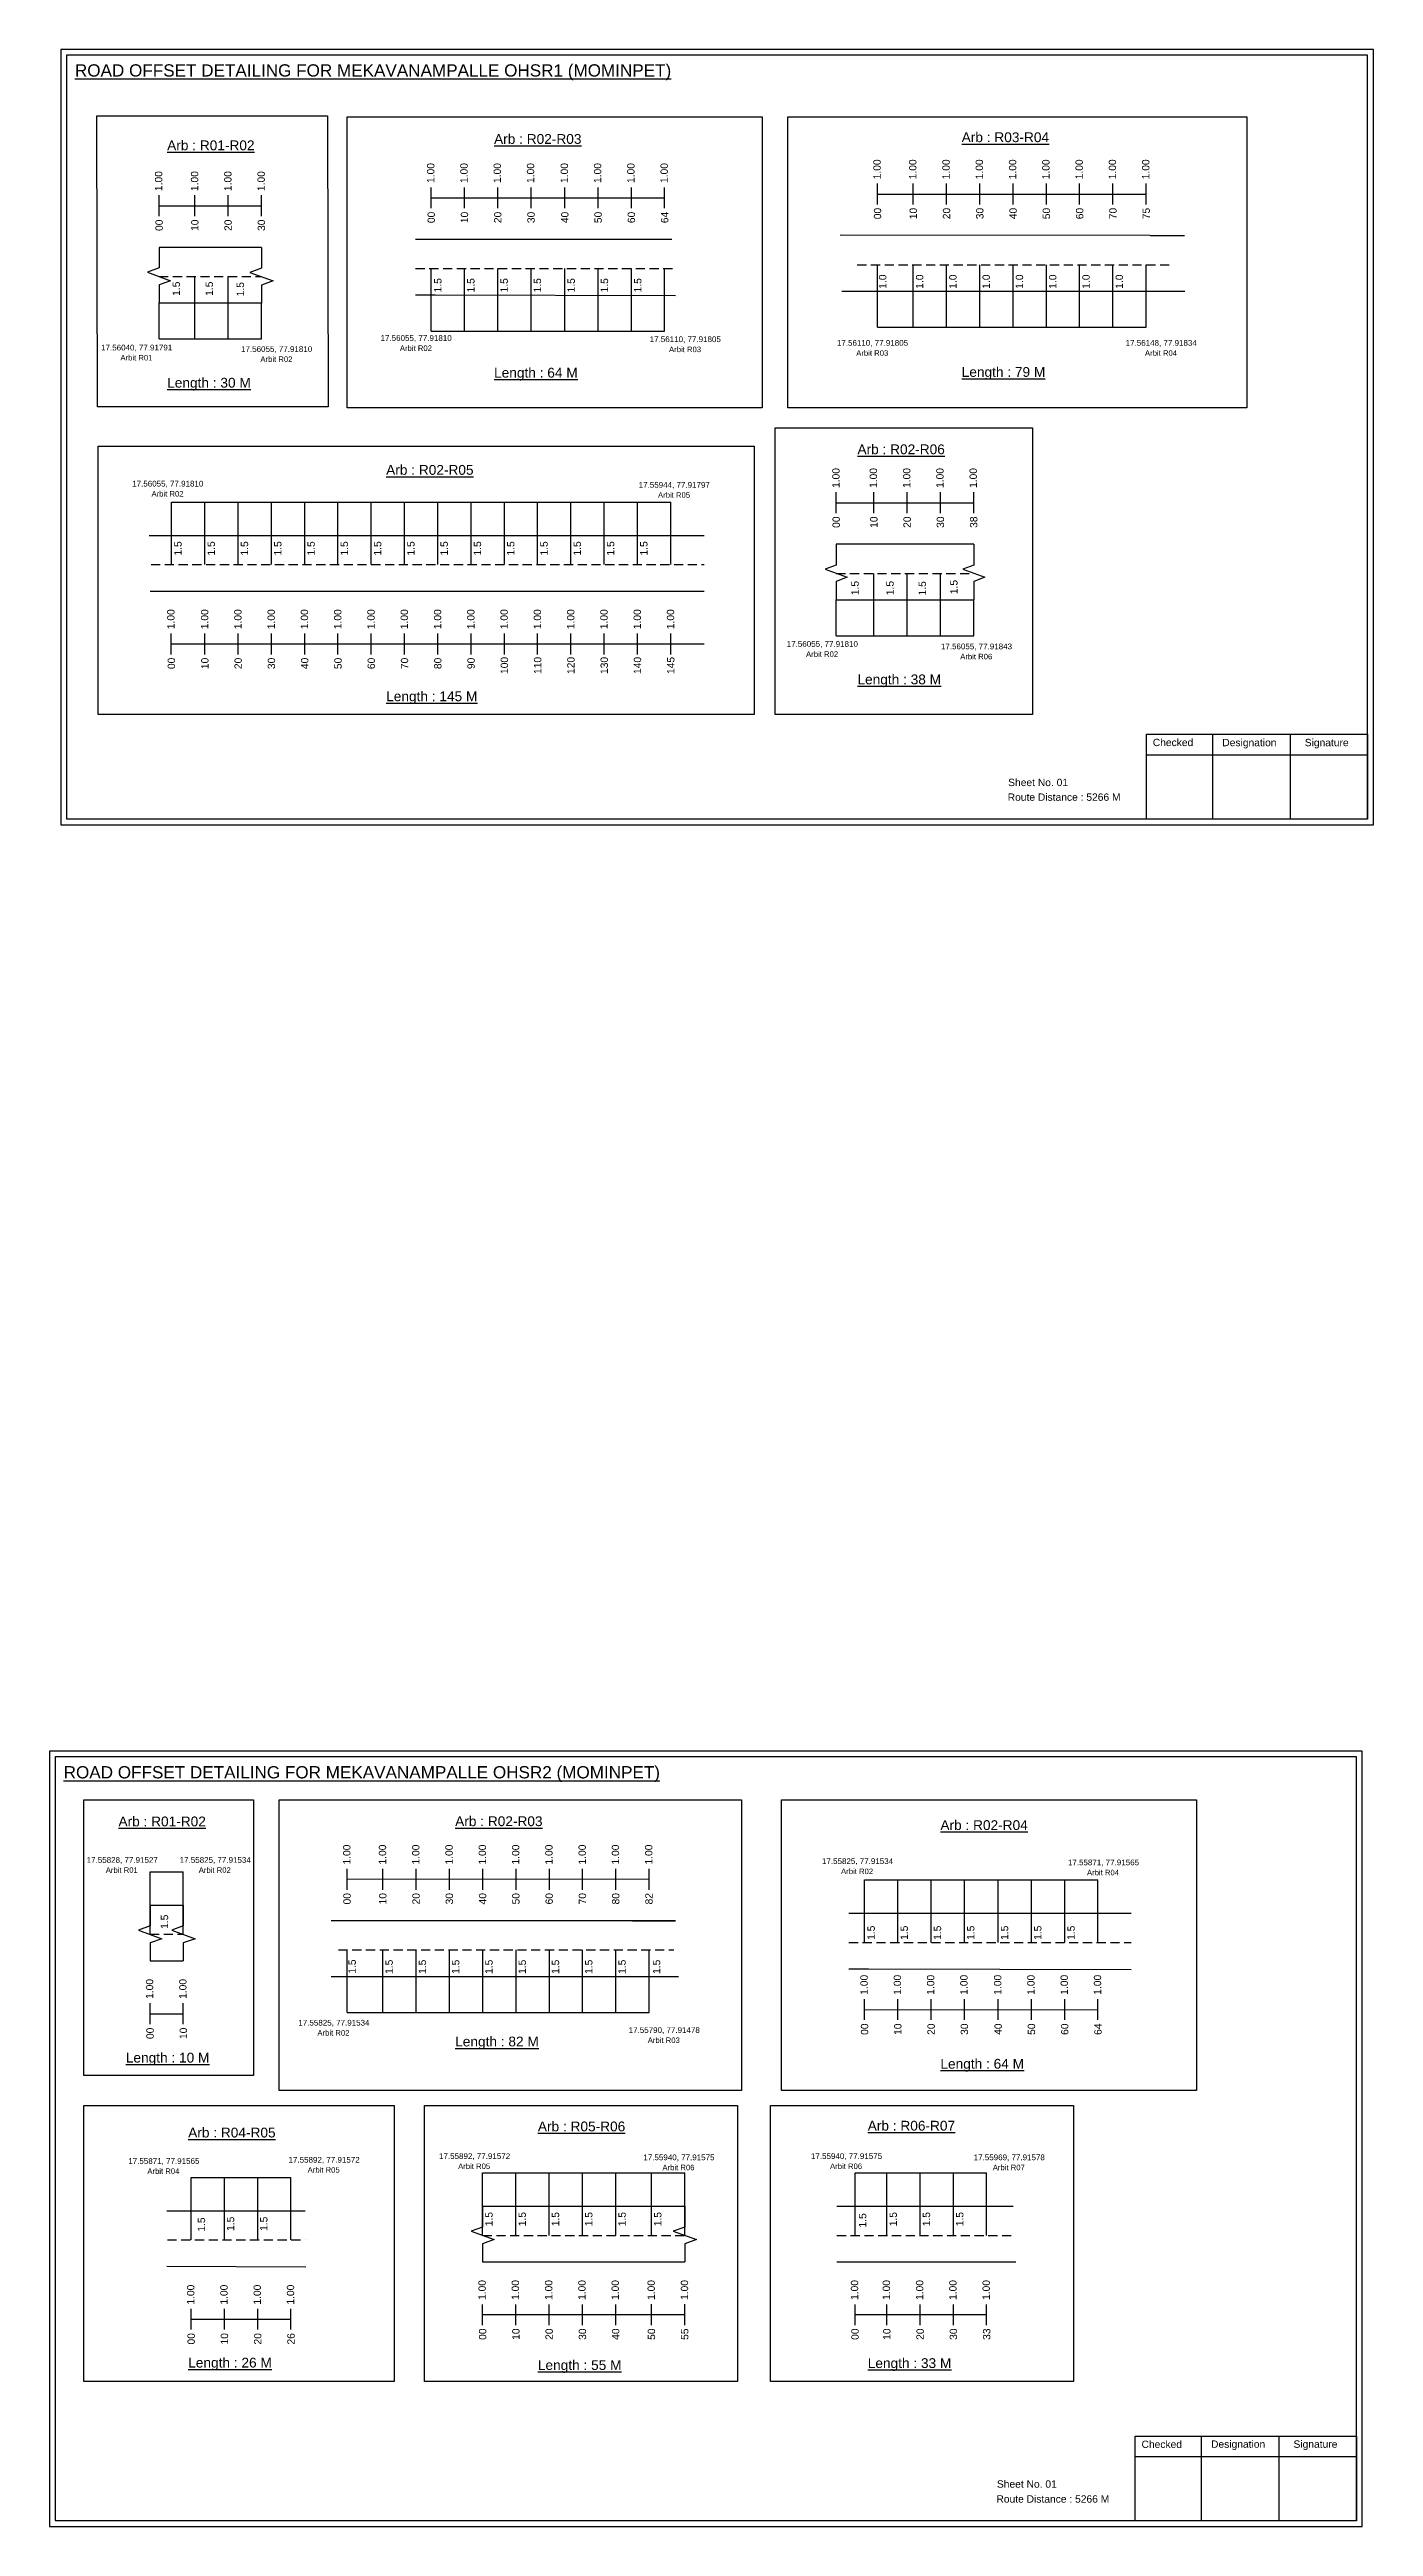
# Model space of a CAD drawing. Header units: inches. Extents: x 583 to 8862, y 412 to 2484.
# Drawn here: x 4121 to 4662, y 1262 to 2274 of the extents above; entities that cross this region are included whole.
import ezdxf

# ---------------------------------------------------------------- set-up
doc = ezdxf.new("R2010")
doc.units = ezdxf.units.IN
doc.header["$MEASUREMENT"] = 0
doc.linetypes.add('DASHED2', pattern=[0.375, 0.25, -0.125])
doc.layers.add('PDF_Geometry', color=7, linetype='Continuous')
doc.layers.add('PDF_Text', color=5, linetype='Continuous')
doc.styles.add('PDF Arial', font='arial.ttf')
doc.styles.get("Standard").update_dxf_attribs({"font": 'arial.ttf'})

msp = doc.modelspace()

# ---------------------------------------------------------------- linework, layer by layer
at = {"color": 217, "true_color": 0x93278f}
for p, q in [((4277.2, 2208.8), (4277.2, 2217.3)), ((4290.8, 2208.8), (4290.8, 2217.3)), ((4304.4, 2208.8), (4304.4, 2217.3)), ((4318, 2208.8), (4318, 2217.3)), ((4331.8, 2208.8), (4331.8, 2217.3)), ((4345.4, 2208.8), (4345.4, 2217.3)), ((4359, 2208.8), (4359, 2217.3)), ((4372.6, 2208.8), (4372.6, 2217.3)), ((4459.6, 2210.3), (4459.6, 2218.9)), ((4474.2, 2210.3), (4474.2, 2218.9)), ((4487.8, 2210.3), (4487.8, 2218.9)), ((4501.4, 2210.3), (4501.4, 2218.9)), ((4515, 2210.3), (4515, 2218.9)), ((4528.6, 2210.3), (4528.6, 2218.9)), ((4542.2, 2210.3), (4542.2, 2218.9)), ((4555.8, 2210.3), (4555.8, 2218.9)), ((4569.4, 2210.3), (4569.4, 2218.9)), ((4166, 2205.5), (4166, 2214.1)), ((4166, 2209.8), (4207.8, 2209.8)), ((4180.6, 2205.5), (4180.6, 2214.1)), ((4194.2, 2205.5), (4194.2, 2214.1)), ((4207.8, 2205.5), (4207.8, 2214.1)), ((4277.2, 2213), (4372.6, 2213.1)), ((4459.6, 2214.6), (4569.4, 2214.6)), ((4442.7, 2084.2), (4442.7, 2092.8)), ((4442.7, 2088.5), (4498.9, 2088.5)), ((4458.1, 2084.2), (4458.1, 2092.8)), ((4471.7, 2084.2), (4471.7, 2092.8)), ((4485.3, 2084.2), (4485.3, 2092.8)), ((4498.9, 2084.2), (4498.9, 2092.8)), ((4171, 2026.5), (4171, 2035.1)), ((4184.7, 2026.5), (4184.7, 2035.1)), ((4198.3, 2026.5), (4198.3, 2035.1)), ((4211.9, 2026.5), (4211.9, 2035.1)), ((4225.5, 2026.5), (4225.5, 2035.1)), ((4239.1, 2026.5), (4239.1, 2035.1)), ((4252.7, 2026.5), (4252.7, 2035.1)), ((4266.3, 2026.5), (4266.3, 2035.1)), ((4279.9, 2026.5), (4279.9, 2035.1)), ((4293.5, 2026.5), (4293.5, 2035.1)), ((4307.1, 2026.5), (4307.1, 2035.1)), ((4320.7, 2026.5), (4320.7, 2035.1)), ((4334.3, 2026.5), (4334.3, 2035.1)), ((4347.9, 2026.5), (4347.9, 2035.1)), ((4361.5, 2026.5), (4361.5, 2035.1)), ((4375.1, 2026.5), (4375.1, 2035.1)), ((4171.1, 2030.8), (4388.7, 2030.8)), ((4242.8, 1521.8), (4242.8, 1530.4)), ((4257.5, 1521.8), (4257.5, 1530.4)), ((4271.1, 1521.8), (4271.1, 1530.4)), ((4284.7, 1521.8), (4284.7, 1530.4)), ((4298.3, 1521.8), (4298.3, 1530.4)), ((4311.9, 1521.8), (4311.9, 1530.4)), ((4325.5, 1521.8), (4325.5, 1530.4)), ((4339.1, 1521.8), (4339.1, 1530.4)), ((4352.7, 1521.8), (4352.7, 1530.4)), ((4366.3, 1521.8), (4366.3, 1530.4)), ((4242.8, 1526.1), (4366.3, 1526.2)), ((4162.3, 1466.9), (4162.3, 1475.4)), ((4162.3, 1471.1), (4175.9, 1471.1)), ((4175.9, 1466.9), (4175.9, 1475.4)), ((4454.3, 1468.6), (4454.3, 1477.1)), ((4454.3, 1472.8), (4549.7, 1472.9)), ((4467.9, 1468.6), (4467.9, 1477.1)), ((4481.5, 1468.6), (4481.5, 1477.1)), ((4495.1, 1468.6), (4495.1, 1477.1)), ((4508.9, 1468.6), (4508.9, 1477.1)), ((4522.5, 1468.6), (4522.5, 1477.1)), ((4536.1, 1468.6), (4536.1, 1477.1)), ((4549.7, 1468.6), (4549.7, 1477.1)), ((4179.1, 1342.1), (4179.1, 1350.6)), ((4179.1, 1346.3), (4219.9, 1346.3)), ((4192.7, 1342.1), (4192.7, 1350.6)), ((4206.3, 1342.1), (4206.3, 1350.6)), ((4219.9, 1342.1), (4219.9, 1350.6)), ((4298.2, 1343.9), (4298.2, 1352.4)), ((4298.2, 1348.2), (4380.9, 1348.2)), ((4311.8, 1343.9), (4311.8, 1352.4)), ((4325.4, 1343.9), (4325.4, 1352.4)), ((4339, 1343.9), (4339, 1352.4)), ((4352.6, 1343.9), (4352.6, 1352.4)), ((4367.3, 1343.9), (4367.3, 1352.5)), ((4380.9, 1343.9), (4380.9, 1352.5)), ((4450.4, 1343.9), (4450.4, 1352.4)), ((4450.4, 1348.2), (4504.2, 1348.2)), ((4463.4, 1343.9), (4463.4, 1352.4)), ((4477, 1343.9), (4477, 1352.4)), ((4490.6, 1343.9), (4490.6, 1352.4)), ((4504.2, 1343.9), (4504.2, 1352.4))]:
    msp.add_line(p, q, dxfattribs=at)
for p, q in [((4375.5, 2196), (4270.8, 2196)), ((4571, 2197.6), (4444.4, 2197.8)), ((4571, 2197.6), (4585, 2197.6)), ((4207.8, 2192.8), (4166, 2192.8)), ((4180.6, 2155.4), (4180.6, 2180.9)), ((4194.2, 2155.4), (4194.2, 2180.9)), ((4277.2, 2158.6), (4277.2, 2184.2)), ((4290.8, 2158.6), (4290.8, 2184.2)), ((4304.4, 2158.6), (4304.4, 2184.2)), ((4318, 2158.6), (4318, 2184.2)), ((4331.8, 2158.6), (4331.8, 2184.2)), ((4345.4, 2158.6), (4345.4, 2184.2)), ((4359, 2158.6), (4359, 2184.2)), ((4372.6, 2158.6), (4372.6, 2184.2)), ((4459.6, 2160.2), (4459.6, 2185.7)), ((4474.2, 2160.2), (4474.2, 2185.7)), ((4487.8, 2160.2), (4487.8, 2185.7)), ((4501.4, 2160.2), (4501.4, 2185.7)), ((4515, 2160.2), (4515, 2185.7)), ((4528.6, 2160.2), (4528.6, 2185.7)), ((4542.2, 2160.2), (4542.2, 2185.7)), ((4555.8, 2160.2), (4555.8, 2185.7)), ((4569.4, 2160.2), (4569.4, 2185.7)), ((4166, 2170.1), (4191.6, 2170.1)), ((4166, 2155.4), (4166, 2170.1)), ((4191.6, 2170.1), (4207.8, 2170.1)), ((4207.8, 2155.4), (4207.8, 2170.1)), ((4270.8, 2173.4), (4278.8, 2173.4)), ((4278.8, 2173.4), (4377.1, 2173.1)), ((4445, 2174.9), (4571, 2174.9)), ((4571, 2174.9), (4585.2, 2174.9)), ((4171.1, 2063.2), (4171.1, 2088.7)), ((4184.7, 2063.2), (4184.7, 2088.7)), ((4198.3, 2063.2), (4198.3, 2088.7)), ((4211.9, 2063.2), (4211.9, 2088.7)), ((4225.5, 2063.2), (4225.5, 2088.7)), ((4239.1, 2063.2), (4239.1, 2088.7)), ((4252.7, 2063.2), (4252.7, 2088.7)), ((4266.3, 2063.2), (4266.3, 2088.7)), ((4279.9, 2063.2), (4279.9, 2088.7)), ((4293.5, 2063.2), (4293.5, 2088.7)), ((4307.1, 2063.2), (4307.1, 2088.7)), ((4320.7, 2063.2), (4320.7, 2088.7)), ((4334.3, 2063.2), (4334.3, 2088.7)), ((4347.9, 2063.2), (4347.9, 2088.7)), ((4361.5, 2063.2), (4361.5, 2088.7)), ((4375.1, 2063.2), (4375.1, 2088.7)), ((4161.9, 2075.1), (4388.7, 2075.1)), ((4498.9, 2071.5), (4442.7, 2071.5)), ((4458.1, 2034.1), (4458.1, 2059.6)), ((4471.7, 2034.1), (4471.7, 2059.6)), ((4485.3, 2034.1), (4485.3, 2059.6)), ((4162.4, 2052.4), (4388.7, 2052.4)), ((4442.7, 2048.8), (4498.9, 2048.8)), ((4442.7, 2034.1), (4442.7, 2048.8)), ((4498.9, 2034.1), (4498.9, 2048.8)), ((4162.3, 1503.6), (4162.3, 1529.1)), ((4175.9, 1503.6), (4175.9, 1529.1)), ((4454.3, 1500.3), (4454.3, 1525.8)), ((4467.9, 1500.3), (4467.9, 1525.8)), ((4481.5, 1500.3), (4481.5, 1525.8)), ((4495.1, 1500.3), (4495.1, 1525.8)), ((4508.9, 1500.3), (4508.9, 1525.8)), ((4522.5, 1500.3), (4522.5, 1525.8)), ((4536.1, 1500.3), (4536.1, 1525.8)), ((4549.7, 1500.3), (4549.7, 1525.8)), ((4162.3, 1515.5), (4175.9, 1515.5)), ((4377.1, 1509.1), (4236.3, 1509.1)), ((4359.5, 1509.1), (4377.1, 1509.1)), ((4563.3, 1512.1), (4447.9, 1512.1)), ((4162.3, 1492.8), (4175.9, 1492.8)), ((4242.8, 1471.7), (4242.8, 1497.2)), ((4257.5, 1471.7), (4257.5, 1497.2)), ((4271.1, 1471.7), (4271.1, 1497.2)), ((4284.7, 1471.7), (4284.7, 1497.2)), ((4298.3, 1471.7), (4298.3, 1497.2)), ((4311.9, 1471.7), (4311.9, 1497.2)), ((4325.5, 1471.7), (4325.5, 1497.2)), ((4339.1, 1471.7), (4339.1, 1497.2)), ((4352.7, 1471.7), (4352.7, 1497.2)), ((4366.3, 1471.7), (4366.3, 1497.2)), ((4447.9, 1489.5), (4455.9, 1489.5)), ((4455.9, 1489.5), (4563.3, 1489.2)), ((4236.3, 1486.4), (4268.4, 1486.4)), ((4268.4, 1486.4), (4378.3, 1486.4)), ((4179.1, 1378.8), (4179.1, 1404.3)), ((4192.7, 1378.8), (4192.7, 1404.3)), ((4206.3, 1378.8), (4206.3, 1404.3)), ((4219.9, 1378.8), (4219.9, 1404.3)), ((4298.2, 1380.6), (4298.2, 1406.1)), ((4311.8, 1380.6), (4311.8, 1406.1)), ((4325.4, 1380.6), (4325.4, 1406.1)), ((4339, 1380.6), (4339, 1406.1)), ((4352.6, 1380.6), (4352.6, 1406.1)), ((4367.3, 1380.6), (4367.3, 1406.1)), ((4380.9, 1380.6), (4380.9, 1406.1)), ((4450.4, 1380.6), (4450.4, 1406.1)), ((4463.4, 1380.6), (4463.4, 1406.1)), ((4477, 1380.6), (4477, 1406.1)), ((4490.6, 1380.6), (4490.6, 1406.1)), ((4504.2, 1380.6), (4504.2, 1406.1)), ((4169.2, 1390.6), (4225.7, 1390.6)), ((4298.2, 1392.5), (4380.9, 1392.5)), ((4443, 1392.5), (4515.1, 1392.5)), ((4169.2, 1368), (4225.9, 1367.8)), ((4298.2, 1369.8), (4380.9, 1369.8)), ((4443, 1369.8), (4516.1, 1369.8))]:
    msp.add_line(p, q)
at = {"linetype": 'DASHED2', "ltscale": 15}
for p, q in [((4166, 2180.9), (4207.8, 2180.9)), ((4270.8, 2184.2), (4376.2, 2184.2)), ((4451.3, 2185.7), (4580, 2185.7)), ((4162.7, 2063.3), (4388.7, 2063.2)), ((4442.7, 2059.6), (4498.9, 2059.6)), ((4162.3, 1503.6), (4175.9, 1503.6)), ((4447.9, 1500.3), (4563.3, 1500.3)), ((4239.3, 1497.2), (4376.3, 1497.2)), ((4169.4, 1378.8), (4225.7, 1378.8)), ((4298.2, 1380.6), (4380.9, 1380.6)), ((4443, 1380.6), (4515.6, 1380.6))]:
    msp.add_line(p, q, dxfattribs=at)
at = {"color": 5}
for p, q in [((4277.2, 2158.6), (4372.6, 2158.6)), ((4459.6, 2160.2), (4569.4, 2160.2)), ((4166, 2155.4), (4207.8, 2155.4)), ((4171.1, 2088.7), (4375.1, 2088.7)), ((4442.7, 2034.1), (4498.9, 2034.1)), ((4162.3, 1529.1), (4175.9, 1529.1)), ((4454.3, 1525.8), (4549.7, 1525.8)), ((4242.8, 1471.7), (4366.3, 1471.7)), ((4179.1, 1404.3), (4219.9, 1404.3)), ((4298.2, 1406.1), (4380.9, 1406.1)), ((4450.4, 1406.1), (4504.2, 1406.1))]:
    msp.add_line(p, q, dxfattribs=at)
for points in [[(4140.5, 2246.5), (4234.8, 2246.5), (4235.1, 2127.7), (4140.8, 2127.7)], [(4242.9, 2246.1), (4412.5, 2246.1), (4412.5, 2127.3), (4242.9, 2127.3)], [(4423, 2246.1), (4610.5, 2246.1), (4610.5, 2127.3), (4423, 2127.3)], [(4417.8, 2119.1), (4523, 2119.1), (4523, 2002), (4417.8, 2002)], [(4141.1, 2111.6), (4409.2, 2111.6), (4409.2, 2002), (4141.1, 2002)], [(4135.2, 1558.6), (4204.6, 1558.6), (4204.6, 1445.9), (4135.2, 1445.9)], [(4215.1, 1558.6), (4404, 1558.6), (4404, 1439.8), (4215.1, 1439.8)], [(4420.4, 1558.6), (4590, 1558.6), (4590, 1439.8), (4420.4, 1439.8)], [(4135.2, 1433.6), (4262, 1433.6), (4262, 1320.9), (4135.2, 1320.9)], [(4274.4, 1433.6), (4402.4, 1433.6), (4402.4, 1320.9), (4274.4, 1320.9)], [(4415.9, 1433.6), (4539.7, 1433.6), (4539.7, 1320.9), (4415.9, 1320.9)]]:
    msp.add_lwpolyline(points, close=True)
at = {"linetype": 'Continuous'}
for points in [[(4166, 2192.8), (4166, 2184.4), (4161.3, 2182.7), (4170.7, 2179.2), (4166, 2177.5), (4166, 2170.1)], [(4207.8, 2192.7), (4207.8, 2184.3), (4203.1, 2182.6), (4212.6, 2179.1), (4207.8, 2177.4), (4207.8, 2170)], [(4442.7, 2071.5), (4442.7, 2062.9), (4438.2, 2061.3), (4447.2, 2058), (4442.7, 2056.3), (4442.7, 2048.8)], [(4498.9, 2071.5), (4498.9, 2062.9), (4494.4, 2061.3), (4503.4, 2058), (4498.9, 2056.3), (4498.9, 2048.8)], [(4498.9, 2071.5), (4498.9, 2062.9), (4494.4, 2061.3), (4503.4, 2058), (4498.9, 2056.3), (4498.9, 2048.8)], [(4162.3, 1515.5), (4162.3, 1507), (4157.6, 1505.3), (4167.1, 1501.8), (4162.3, 1500.1), (4162.3, 1492.8)], [(4175.9, 1515.5), (4175.9, 1507), (4171.2, 1505.3), (4180.7, 1501.8), (4175.9, 1500.1), (4175.9, 1492.8)], [(4298.2, 1392.5), (4298.2, 1384), (4293.5, 1382.3), (4303, 1378.9), (4298.2, 1377.1), (4298.2, 1369.8)], [(4380.9, 1392.5), (4380.9, 1384), (4376.1, 1382.3), (4385.6, 1378.9), (4380.9, 1377.1), (4380.9, 1369.8)]]:
    msp.add_lwpolyline(points, dxfattribs=at)
at = {"layer": 'PDF_Geometry'}
for points in [[(4125.8, 2273.6), (4125.8, 1956.9), (4662.3, 1956.9), (4662.3, 2273.6)], [(4128.1, 2271.3), (4128.1, 1959.3), (4659.9, 1959.3), (4659.9, 2271.3)], [(4121.2, 1578.4), (4121.2, 1261.7), (4657.7, 1261.7), (4657.7, 1578.4)], [(4123.5, 1576.1), (4123.5, 1264.1), (4655.3, 1264.1), (4655.3, 1576.1)]]:
    msp.add_lwpolyline(points, close=True, dxfattribs=at)
at = {"layer": 'PDF_Geometry', "color": 242, "true_color": 0xcc1f26}
for points in [[(4659.9, 1959.2), (4569.5, 1959.2), (4569.5, 1993.9), (4659.9, 1993.9)], [(4655.3, 1264), (4564.9, 1264), (4564.9, 1298.6), (4655.3, 1298.6)]]:
    msp.add_lwpolyline(points, close=True, dxfattribs=at)
for points in [[(4596.5, 1993.9), (4596.5, 1959.2)], [(4628.2, 1993.9), (4628.2, 1959.2)], [(4569.5, 1985.5), (4659.9, 1985.5)], [(4591.9, 1298.6), (4591.9, 1264)], [(4623.6, 1298.6), (4623.6, 1264)], [(4564.9, 1290.2), (4655.3, 1290.2)]]:
    msp.add_lwpolyline(points, dxfattribs=at)

# ---------------------------------------------------------------- texts
at = {"color": 242, "true_color": 0xcd2027}
for s, height, p in [('%%UROAD OFFSET DETAILING FOR MEKAVANAMPALLE OHSR1 (MOMINPET)', 5, (4131.6, 2262.6)), ('%%UArb : R01-R02', 4, (4169.3, 2232.5)), ('%%UArb : R02-R03', 4, (4302.9, 2235.1)), ('%%UArb : R03-R04', 4, (4494, 2235.8)), ('%%ULength : 30 M', 4, (4169.3, 2135.5)), ('%%ULength : 64 M', 4, (4302.9, 2139.6)), ('%%ULength : 79 M', 4, (4494, 2139.9)), ('%%UArb : R02-R06', 4, (4451.4, 2108.3)), ('%%UArb : R02-R05', 4, (4258.8, 2099.9)), ('%%ULength : 38 M', 4, (4451.4, 2014.3)), ('%%ULength : 145 M', 4, (4258.8, 2007.4)), ('%%UROAD OFFSET DETAILING FOR MEKAVANAMPALLE OHSR2 (MOMINPET)', 5, (4127, 1567.3)), ('%%UArb : R01-R02', 4, (4149.4, 1547.7)), ('%%UArb : R02-R03', 4, (4287, 1547.8)), ('%%UArb : R02-R04', 4, (4485.3, 1546.2)), ('%%ULength : 82 M', 4, (4287, 1457.8)), ('%%ULength : 10 M', 4, (4152.4, 1451.2)), ('%%ULength : 64 M', 4, (4485.3, 1448.7)), ('%%UArb : R05-R06', 4, (4320.8, 1423.1)), ('%%UArb : R06-R07', 4, (4455.6, 1423.4)), ('%%UArb : R04-R05', 4, (4177.9, 1420.6)), ('%%ULength : 26 M', 4, (4177.9, 1326.6)), ('%%ULength : 55 M', 4, (4320.8, 1325.6)), ('%%ULength : 33 M', 4, (4455.6, 1326.4))]:
    msp.add_text(s, height=height, dxfattribs=at).set_placement(p)
at = {"color": 217, "true_color": 0x93278f}
for s, p in [('1.00', (4278.5, 2219.1)), ('1.00', (4292.1, 2219.1)), ('1.00', (4305.7, 2219.1)), ('1.00', (4319.3, 2219.1)), ('1.00', (4333.1, 2219.1)), ('1.00', (4346.7, 2219.1)), ('1.00', (4360.3, 2219.1)), ('1.00', (4373.9, 2219.1)), ('1.00', (4460.9, 2220.6)), ('1.00', (4475.5, 2220.6)), ('1.00', (4489.1, 2220.6)), ('1.00', (4502.7, 2220.6)), ('1.00', (4516.3, 2220.6)), ('1.00', (4529.9, 2220.6)), ('1.00', (4543.5, 2220.6)), ('1.00', (4557.1, 2220.6)), ('1.00', (4570.7, 2220.6)), ('1.00', (4167.3, 2215.8)), ('1.00', (4182, 2215.8)), ('1.00', (4195.6, 2215.8)), ('1.00', (4209.2, 2215.8)), ('00', (4278.7, 2202.7)), ('10', (4292.3, 2202.7)), ('20', (4305.9, 2202.7)), ('30', (4319.5, 2202.7)), ('40', (4333.3, 2202.7)), ('50', (4346.9, 2202.7)), ('60', (4360.5, 2202.7)), ('64', (4374.1, 2202.7)), ('00', (4461.1, 2204.3)), ('10', (4475.7, 2204.3)), ('20', (4489.3, 2204.3)), ('30', (4502.9, 2204.3)), ('40', (4516.5, 2204.3)), ('50', (4530.1, 2204.3)), ('60', (4543.7, 2204.3)), ('70', (4557.3, 2204.3)), ('75', (4570.9, 2204.3)), ('00', (4167.5, 2199.5)), ('10', (4182.1, 2199.5)), ('20', (4195.7, 2199.5)), ('30', (4209.3, 2199.5)), ('1.00', (4444.1, 2094.5)), ('1.00', (4459.4, 2094.5)), ('1.00', (4473, 2094.5)), ('1.00', (4486.6, 2094.5)), ('1.00', (4500.2, 2094.5)), ('00', (4444.2, 2078.2)), ('10', (4459.6, 2078.2)), ('20', (4473.2, 2078.2)), ('30', (4486.8, 2078.2)), ('38', (4500.4, 2078.2)), ('1.00', (4172.3, 2036.8)), ('1.00', (4186.1, 2036.8)), ('1.00', (4199.7, 2036.8)), ('1.00', (4213.3, 2036.8)), ('1.00', (4226.9, 2036.8)), ('1.00', (4240.5, 2036.8)), ('1.00', (4254.1, 2036.8)), ('1.00', (4267.7, 2036.8)), ('1.00', (4281.3, 2036.8)), ('1.00', (4294.9, 2036.8)), ('1.00', (4308.5, 2036.8)), ('1.00', (4322.1, 2036.8)), ('1.00', (4335.7, 2036.8)), ('1.00', (4349.3, 2036.8)), ('1.00', (4362.9, 2036.8)), ('1.00', (4376.5, 2036.8)), ('00', (4172.5, 2020.5)), ('10', (4186.2, 2020.5)), ('20', (4199.8, 2020.5)), ('30', (4213.4, 2020.5)), ('40', (4227, 2020.5)), ('50', (4240.6, 2020.5)), ('60', (4254.2, 2020.5)), ('70', (4267.8, 2020.5)), ('80', (4281.4, 2020.5)), ('90', (4295, 2020.5)), ('100', (4308.6, 2018.5)), ('110', (4322.2, 2018.5)), ('120', (4335.8, 2018.5)), ('130', (4349.4, 2018.5)), ('140', (4363, 2018.5)), ('145', (4376.6, 2018.5)), ('1.00', (4244.2, 1532.1)), ('1.00', (4258.8, 1532.1)), ('1.00', (4272.4, 1532.1)), ('1.00', (4286, 1532.1)), ('1.00', (4299.6, 1532.1)), ('1.00', (4313.2, 1532.1)), ('1.00', (4326.8, 1532.1)), ('1.00', (4340.4, 1532.1)), ('1.00', (4354, 1532.1)), ('1.00', (4367.6, 1532.1)), ('00', (4244.3, 1515.8)), ('10', (4258.9, 1515.8)), ('20', (4272.5, 1515.8)), ('30', (4286.1, 1515.8)), ('40', (4299.7, 1515.8)), ('50', (4313.3, 1515.8)), ('60', (4326.9, 1515.8)), ('70', (4340.5, 1515.8)), ('80', (4354.1, 1515.8)), ('82', (4367.7, 1515.8)), ('1.00', (4163.6, 1477.2)), ('1.00', (4177.2, 1477.2)), ('1.00', (4455.6, 1478.9)), ('1.00', (4469.2, 1478.9)), ('1.00', (4482.8, 1478.9)), ('1.00', (4496.4, 1478.9)), ('1.00', (4510.2, 1478.9)), ('1.00', (4523.8, 1478.9)), ('1.00', (4537.4, 1478.9)), ('1.00', (4551, 1478.9)), ('00', (4163.8, 1460.8)), ('10', (4177.4, 1460.8)), ('00', (4455.8, 1462.5)), ('10', (4469.4, 1462.5)), ('20', (4483, 1462.5)), ('30', (4496.6, 1462.5)), ('40', (4510.4, 1462.5)), ('50', (4524, 1462.5)), ('60', (4537.6, 1462.5)), ('64', (4551.2, 1462.5)), ('1.00', (4180.4, 1352.3)), ('1.00', (4194, 1352.3)), ('1.00', (4207.6, 1352.3)), ('1.00', (4221.2, 1352.3)), ('1.00', (4299.5, 1354.2)), ('1.00', (4313.1, 1354.2)), ('1.00', (4326.7, 1354.2)), ('1.00', (4340.3, 1354.2)), ('1.00', (4353.9, 1354.2)), ('1.00', (4368.6, 1354.2)), ('1.00', (4382.2, 1354.2)), ('1.00', (4451.7, 1354.2)), ('1.00', (4464.7, 1354.2)), ('1.00', (4478.3, 1354.2)), ('1.00', (4491.9, 1354.2)), ('1.00', (4505.5, 1354.2)), ('00', (4180.6, 1336)), ('10', (4194.2, 1336)), ('20', (4207.8, 1336)), ('26', (4221.4, 1336)), ('00', (4299.7, 1337.9)), ('10', (4313.3, 1337.9)), ('20', (4326.9, 1337.9)), ('30', (4340.5, 1337.9)), ('40', (4354.1, 1337.9)), ('50', (4368.7, 1337.9)), ('55', (4382.3, 1337.9)), ('00', (4451.9, 1337.9)), ('10', (4464.9, 1337.9)), ('20', (4478.5, 1337.9)), ('30', (4492.1, 1337.9)), ('33', (4505.7, 1337.9))]:
    msp.add_text(s, height=3, rotation=90, dxfattribs=at).set_placement(p)
for s, p in [('1.5', (4174.5, 2173)), ('1.5', (4188, 2173)), ('1.5', (4200.7, 2172.8)), ('1.5', (4281.4, 2174.4)), ('1.5', (4294.9, 2174.4)), ('1.5', (4308.5, 2174.4)), ('1.5', (4322.1, 2174.4)), ('1.5', (4335.9, 2174.4)), ('1.5', (4349.5, 2174.4)), ('1.5', (4363.1, 2174.4)), ('1.0', (4463.2, 2175.9)), ('1.0', (4478.3, 2175.9)), ('1.0', (4491.9, 2175.9)), ('1.0', (4505.5, 2175.9)), ('1.0', (4519.1, 2175.9)), ('1.0', (4532.7, 2175.9)), ('1.0', (4546.3, 2175.9)), ('1.0', (4559.9, 2175.9)), ('1.5', (4175.2, 2066.9)), ('1.5', (4188.8, 2066.9)), ('1.5', (4202.4, 2066.9)), ('1.5', (4216, 2066.9)), ('1.5', (4229.6, 2066.9)), ('1.5', (4243.2, 2066.9)), ('1.5', (4256.8, 2066.9)), ('1.5', (4270.4, 2066.9)), ('1.5', (4284, 2066.9)), ('1.5', (4297.6, 2066.9)), ('1.5', (4311.2, 2066.9)), ('1.5', (4324.8, 2066.9)), ('1.5', (4338.4, 2066.9)), ('1.5', (4352, 2066.9)), ('1.5', (4365.6, 2066.9)), ('1.5', (4451.9, 2050.7)), ('1.5', (4466.2, 2050.7)), ('1.5', (4479.4, 2050.6)), ('1.5', (4492.3, 2051.1)), ('1.5', (4169.7, 1505.8)), ('1.5', (4458.5, 1501.3)), ('1.5', (4472, 1501.3)), ('1.5', (4485.6, 1501.3)), ('1.5', (4499.2, 1501.3)), ('1.5', (4513, 1501.3)), ('1.5', (4526.6, 1501.3)), ('1.5', (4540.2, 1501.3)), ('1.5', (4246.4, 1487.5)), ('1.5', (4261.5, 1487.4)), ('1.5', (4275.1, 1487.4)), ('1.5', (4288.7, 1487.4)), ('1.5', (4302.3, 1487.4)), ('1.5', (4315.9, 1487.4)), ('1.5', (4329.5, 1487.4)), ('1.5', (4343.1, 1487.4)), ('1.5', (4356.7, 1487.4)), ('1.5', (4370.8, 1487.4)), ('1.5', (4184.8, 1382.1)), ('1.5', (4196.7, 1382.4)), ('1.5', (4210.3, 1382.4)), ('1.5', (4302.3, 1384.3)), ('1.5', (4315.9, 1384.3)), ('1.5', (4329.5, 1384.3)), ('1.5', (4343.1, 1384.3)), ('1.5', (4356.7, 1384.3)), ('1.5', (4371.3, 1384.3)), ('1.5', (4455, 1383.8)), ('1.5', (4467.5, 1384.3)), ('1.5', (4481.1, 1384.3)), ('1.5', (4494.7, 1384.3))]:
    msp.add_text(s, height=3, rotation=90).set_placement(p)
at = {"color": 5}
for s, height, p in [('17.56055, 77.91810', 2.34, (4256.5, 2154.6)), ('17.56110, 77.91805', 2.34, (4366.5, 2154.1)), ('17.56040, 77.91791', 2.34, (4142.3, 2150.7)), ('Arbit R01', 2.25, (4150.2, 2146.6)), ('17.56055, 77.91810', 2.34, (4199.5, 2150.1)), ('Arbit R02', 2.25, (4207.4, 2146)), ('Arbit R02', 2.25, (4264.4, 2150.5)), ('Arbit R03', 2.25, (4374.4, 2150)), ('17.56110, 77.91805', 2.34, (4443, 2152.6)), ('Arbit R03', 2.25, (4450.9, 2148.5)), ('17.56148, 77.91834', 2.34, (4561, 2152.6)), ('Arbit R04', 2.25, (4568.9, 2148.5)), ('17.56055, 77.91810', 2.34, (4155, 2095.1)), ('17.55944, 77.91797', 2.34, (4362, 2094.6)), ('Arbit R02', 2.25, (4162.9, 2091)), ('Arbit R05', 2.25, (4369.9, 2090.5)), ('17.56055, 77.91810', 2.34, (4422.5, 2029.6)), ('Arbit R02', 2.25, (4430.4, 2025.5)), ('17.56055, 77.91843', 2.34, (4485.5, 2028.6)), ('Arbit R06', 2.25, (4493.4, 2024.5)), ('17.55828, 77.91527', 2.34, (4136.4, 1532.8)), ('Arbit R01', 2.25, (4144.2, 1528.7)), ('17.55825, 77.91534', 2.34, (4174.4, 1532.8)), ('Arbit R02', 2.25, (4182.2, 1528.7)), ('17.55825, 77.91534', 2.34, (4436.9, 1532.3)), ('Arbit R02', 2.25, (4444.7, 1528.2)), ('17.55871, 77.91565', 2.34, (4537.4, 1531.8)), ('Arbit R04', 2.25, (4545.2, 1527.7)), ('17.55825, 77.91534', 2.34, (4222.9, 1466.3)), ('Arbit R02', 2.25, (4230.7, 1462.2)), ('17.55790, 77.91478', 2.34, (4357.9, 1463.3)), ('Arbit R03', 2.25, (4365.7, 1459.2)), ('17.55871, 77.91565', 2.34, (4153.4, 1409.8)), ('Arbit R04', 2.25, (4161.2, 1405.7)), ('17.55892, 77.91572', 2.34, (4218.9, 1410.3)), ('Arbit R05', 2.25, (4226.7, 1406.2)), ('17.55892, 77.91572', 2.34, (4280.4, 1411.8)), ('Arbit R05', 2.25, (4288.2, 1407.7)), ('17.55940, 77.91575', 2.34, (4363.9, 1411.3)), ('Arbit R06', 2.25, (4371.7, 1407.2)), ('17.55940, 77.91575', 2.34, (4432.4, 1411.8)), ('Arbit R06', 2.25, (4440.2, 1407.7)), ('17.55969, 77.91578', 2.34, (4498.9, 1411.3)), ('Arbit R07', 2.25, (4506.7, 1407.2))]:
    msp.add_text(s, height=height, dxfattribs=at).set_placement(p)
for s, p in [('Sheet No. 01', (4513, 1972.7)), ('Route Distance : 5266 M', (4512.8, 1966.7)), ('Sheet No. 01', (4508.4, 1277.5)), ('Route Distance : 5266 M', (4508.2, 1271.4))]:
    msp.add_text(s, height=3).set_placement(p)
at = {"layer": 'PDF_Text', "color": 7, "attachment_point": 7, "style": 'PDF Arial'}
for s, insert, char_height in [('Checked', (4572.1, 1989), 3), ('Designation', (4600.5, 1988.1), 3.001), ('Signature', (4634.2, 1988.1), 3), ('Checked', (4567.5, 1293.7), 3), ('Designation', (4595.9, 1292.9), 3.001), ('Signature', (4629.6, 1292.9), 3)]:
    msp.add_mtext(s, dxfattribs=dict(at, insert=insert, char_height=char_height))

doc.saveas('drawing.dxf')
